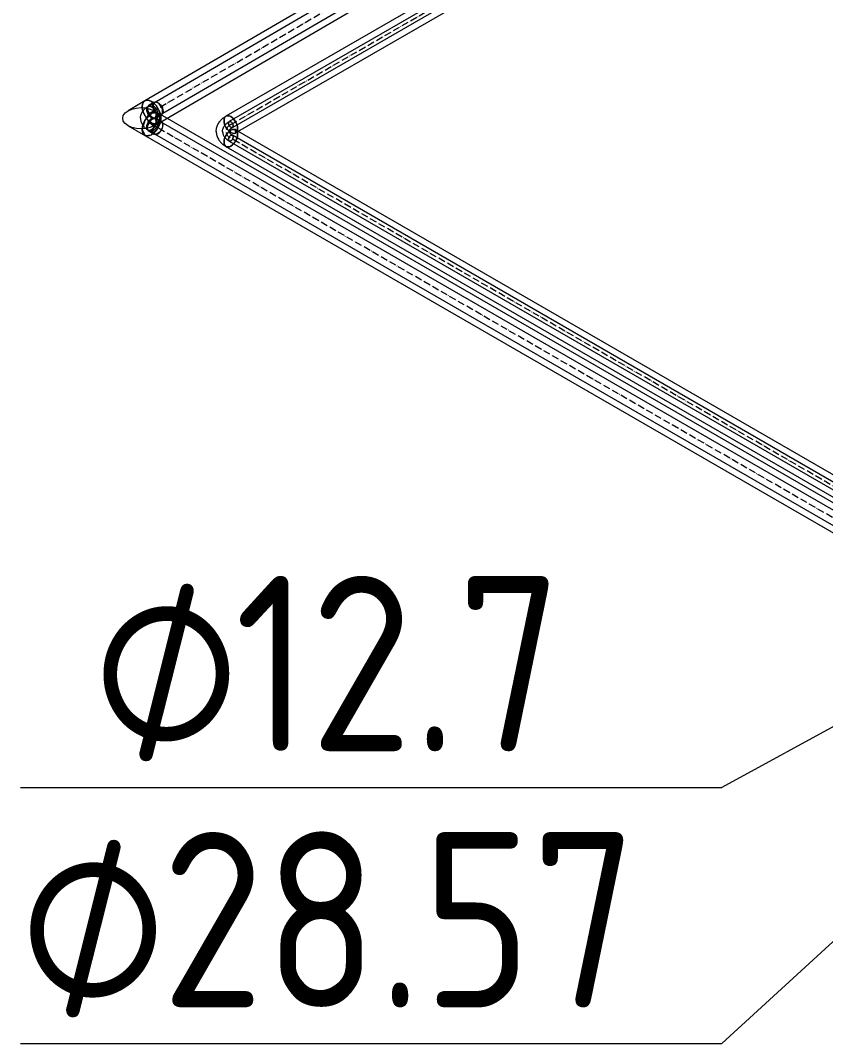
# Model space of a CAD drawing. Header units: millimetres. Extents: x -88595 to 880822, y -1054509 to -148035.
# Drawn here: x 382712 to 383860, y -327113 to -325655 of the extents above; entities that cross this region are included whole.
import ezdxf

# ---------------------------------------------------------------- set-up
doc = ezdxf.new("R2010")
doc.units = ezdxf.units.MM
doc.linetypes.add('$12$ADSK_Осевая', pattern=[14, 10, -2, 0, -2])
doc.linetypes.add('$13$ADSK_Осевая', pattern=[14, 10, -2, 0, -2])
for name, color, linetype, lineweight in [('Изоляция', 7, 'Continuous', 18), ('Марки', 7, 'Continuous', 20), ('Трубопровод', 7, 'Continuous', 18), ('Трубопроводы', 7, 'Continuous', 18)]:
    doc.layers.add(name, color=color, linetype=linetype, lineweight=lineweight)
doc.styles.add('$10$GOST Common', font='GOST_Common.ttf', dxfattribs={"width": 0.9, "height": 250})
doc.styles.add('$6$GOST Common_1', font='GOST_Common.ttf', dxfattribs={"width": 0.9, "height": 250})

# ---------------------------------------------------------------- blocks, each defined once
blk = doc.blocks.new('$0$ADSK_МедьПайка_Отвод-гнутая труба - Отвод _гнутая труба_-3197929-В_ОВ3_1')
at = {"layer": 'Трубопроводы', "color": 190, "true_color": 0x8000ff}
for points in [[(18697.1, 6776.9, 0), (18697.3, 6777, 0), (18697.5, 6777.1, 0), (18697.6, 6777.3, 0), (18697.8, 6777.4, 0), (18698, 6777.6, 0), (18698.2, 6777.8, 0), (18698.3, 6778.1, 0), (18698.5, 6778.3, 0), (18698.7, 6778.6, 0), (18698.8, 6779, 0), (18699, 6779.3, 0), (18699.1, 6779.7, 0), (18699.2, 6780.1, 0), (18699.3, 6780.6, 0), (18699.4, 6781.1, 0), (18699.5, 6781.6, 0), (18699.6, 6782.1, 0), (18699.6, 6782.7, 0), (18699.6, 6783.2, 0), (18699.6, 6783.6, 0)], [(18701, 6785.6, 0), (18700.3, 6785, 0), (18699.8, 6784.3, 0), (18699.6, 6783.6, 0), (18699.8, 6782.9, 0), (18700.3, 6782.3, 0), (18701, 6781.7, 0), (18702, 6781.3, 0), (18703.2, 6781, 0), (18704.4, 6780.9, 0), (18705.6, 6781, 0), (18706.8, 6781.3, 0), (18707.8, 6781.7, 0)], [(18707.8, 6781.7, 0), (18708.5, 6782.3, 0), (18709, 6782.9, 0), (18709.2, 6783.6, 0), (18709, 6784.3, 0), (18708.5, 6785, 0), (18707.8, 6785.6, 0), (18706.8, 6786, 0), (18705.6, 6786.3, 0), (18704.4, 6786.4, 0), (18703.2, 6786.3, 0), (18702, 6786, 0), (18701, 6785.6, 0)], [(18701.9, 6768.6, 0), (18702.6, 6769.1, 0), (18703.3, 6769.6, 0), (18704, 6770.2, 0), (18704.6, 6770.8, 0), (18705.2, 6771.4, 0), (18705.8, 6772.1, 0), (18706.3, 6772.8, 0), (18706.7, 6773.6, 0), (18707.2, 6774.3, 0), (18707.5, 6775.1, 0), (18707.9, 6775.9, 0), (18708.2, 6776.8, 0), (18708.4, 6777.6, 0), (18708.6, 6778.5, 0), (18708.8, 6779.4, 0), (18708.9, 6780.3, 0), (18709, 6781.2, 0), (18709.1, 6782.1, 0), (18709.2, 6783, 0), (18709.2, 6783.6, 0)], [(18687.6, 6770, 0), (18686.7, 6769.7, 0), (18685.9, 6769.6, 0), (18685.2, 6769.8, 0), (18684.7, 6770.3, 0), (18684.3, 6771, 0), (18684.2, 6772, 0), (18684.3, 6773, 0), (18684.7, 6774.2, 0), (18685.2, 6775.3, 0), (18685.9, 6776.3, 0), (18686.7, 6777.2, 0), (18687.6, 6777.8, 0)], [(18701.9, 6768.6, 0), (18701.1, 6768.2, 0), (18700.3, 6767.8, 0), (18699.5, 6767.5, 0), (18698.6, 6767.3, 0), (18697.8, 6767.1, 0), (18696.9, 6767, 0), (18696, 6766.9, 0), (18695.1, 6766.9, 0), (18694.3, 6766.9, 0), (18693.4, 6767, 0), (18692.5, 6767.1, 0), (18691.6, 6767.2, 0), (18690.8, 6767.4, 0), (18689.9, 6767.7, 0), (18689.1, 6768, 0), (18688.2, 6768.3, 0), (18687.4, 6768.7, 0), (18686.5, 6769.1, 0), (18685.7, 6769.5, 0), (18685.2, 6769.8, 0)], [(18687.6, 6777.8, 0), (18688.4, 6778.2, 0), (18689.3, 6778.3, 0), (18690, 6778, 0), (18690.5, 6777.5, 0), (18690.8, 6776.8, 0), (18690.9, 6775.9, 0), (18690.8, 6774.8, 0), (18690.5, 6773.7, 0), (18690, 6772.5, 0), (18689.3, 6771.5, 0), (18688.4, 6770.7, 0), (18687.6, 6770, 0)], [(18697.1, 6776.9, 0), (18696.9, 6776.8, 0), (18696.7, 6776.7, 0), (18696.5, 6776.6, 0), (18696.2, 6776.5, 0), (18696, 6776.5, 0), (18695.7, 6776.4, 0), (18695.4, 6776.4, 0), (18695.1, 6776.4, 0), (18694.8, 6776.4, 0), (18694.4, 6776.4, 0), (18694, 6776.5, 0), (18693.6, 6776.6, 0), (18693.2, 6776.7, 0), (18692.8, 6776.8, 0), (18692.3, 6776.9, 0), (18691.8, 6777.1, 0), (18691.3, 6777.3, 0), (18690.8, 6777.6, 0), (18690.3, 6777.9, 0), (18690, 6778, 0)]]:
    blk.add_polyline3d(points, dxfattribs=at)
blk = doc.blocks.new('$0$ADSK_МедьПайка_Отвод - Отвод медный под пайку двухраструбный-V175-В_ОВ3_1')
at = {"layer": 'Трубопроводы', "color": 134, "true_color": 0x00a6a6}
for p, q in [((13629.5, 8421.4), (13628.2, 8419.7)), ((13631.1, 8421.7), (13629.2, 8420.6)), ((13638, 8426.7), (13630.6, 8422.4)), ((13638.4, 8425.9), (13631.1, 8421.7)), ((13637.5, 8403.7), (13639.7, 8404)), ((13639.6, 8403.5), (13637.5, 8403.8)), ((13638.8, 8404.1), (13640.6, 8405.2)), ((13640.6, 8402.3), (13638.8, 8403.4)), ((13640.6, 8405.2), (13648, 8409.5)), ((13648, 8398.1), (13640.6, 8402.3)), ((13641.1, 8404.4), (13648.4, 8408.7)), ((13648.4, 8398.8), (13641.1, 8403.1)), ((13628.2, 8387.8), (13629.5, 8386)), ((13629.2, 8386.9), (13631.1, 8385.8)), ((13630.6, 8385), (13638, 8380.8)), ((13631.1, 8385.8), (13638.4, 8381.6))]:
    blk.add_line(p, q, dxfattribs=at)
for points in [[(13618.3, 8403.6, 0), (13618.4, 8404.8, 0), (13618.5, 8405.9, 0), (13618.7, 8407, 0), (13618.9, 8408.1, 0), (13619.3, 8409.2, 0), (13619.7, 8410.3, 0), (13620.1, 8411.3, 0), (13620.6, 8412.2, 0), (13621.2, 8413.1, 0), (13621.8, 8414, 0), (13622.4, 8414.9, 0), (13623.1, 8415.7, 0), (13623.8, 8416.4, 0), (13624.5, 8417.1, 0), (13625.3, 8417.8, 0), (13626.1, 8418.5, 0), (13626.9, 8419.1, 0), (13627.7, 8419.7, 0), (13628.6, 8420.2, 0), (13629.2, 8420.6, 0)], [(13627.3, 8416.2, 0), (13627.7, 8418.7, 0), (13628.8, 8420.3, 0), (13630.6, 8421, 0), (13632.8, 8420.7, 0), (13635.1, 8419.3, 0), (13637.3, 8417.1, 0), (13639.1, 8414.4, 0), (13640.3, 8411.4, 0), (13640.7, 8408.5, 0)], [(13627.3, 8416.2, 0), (13627.5, 8418.1, 0), (13628.2, 8419.6, 0), (13629.2, 8420.6, 0), (13630.6, 8421, 0), (13632.2, 8420.9, 0), (13634, 8420.1, 0), (13635.7, 8418.8, 0), (13637.3, 8417.1, 0), (13638.7, 8415.1, 0), (13639.8, 8412.9, 0), (13640.5, 8410.6, 0), (13640.7, 8408.5, 0)], [(13640.7, 8408.5, 0), (13640.4, 8406, 0), (13639.2, 8404.4, 0), (13637.4, 8403.7, 0), (13635.2, 8404, 0), (13632.9, 8405.4, 0), (13630.7, 8407.6, 0), (13628.9, 8410.3, 0), (13627.7, 8413.4, 0), (13627.3, 8416.2, 0)], [(13640.7, 8408.5, 0), (13640.5, 8406.6, 0), (13639.9, 8405.1, 0), (13638.8, 8404.1, 0), (13637.4, 8403.7, 0), (13635.8, 8403.9, 0), (13634, 8404.6, 0), (13632.3, 8405.9, 0), (13630.7, 8407.6, 0), (13629.3, 8409.6, 0), (13628.2, 8411.8, 0), (13627.5, 8414.1, 0), (13627.3, 8416.2, 0)], [(13643.2, 8409.2, 0), (13642.8, 8412.3, 0), (13641.5, 8415.6, 0), (13639.5, 8418.6, 0), (13637.1, 8421, 0), (13634.5, 8422.5, 0), (13632.1, 8422.9, 0), (13630.2, 8422.1, 0), (13628.9, 8420.3, 0), (13628.5, 8417.7, 0)], [(13628.5, 8417.7, 0), (13628.9, 8414.5, 0), (13630.2, 8411.2, 0), (13632.2, 8408.2, 0), (13634.6, 8405.8, 0), (13637.2, 8404.3, 0), (13639.6, 8404, 0), (13641.5, 8404.7, 0), (13642.8, 8406.5, 0), (13643.2, 8409.2, 0)], [(13635.8, 8422, 0), (13636.1, 8424, 0), (13636.8, 8425.6, 0), (13638, 8426.7, 0), (13639.5, 8427.2, 0), (13641.3, 8427, 0), (13643.2, 8426.2, 0), (13645.1, 8424.8, 0), (13646.9, 8422.9, 0), (13648.4, 8420.7, 0), (13649.6, 8418.3, 0), (13650.3, 8415.8, 0), (13650.6, 8413.5, 0)], [(13650.6, 8413.5, 0), (13650.3, 8411.4, 0), (13649.6, 8409.8, 0), (13648.4, 8408.7, 0), (13646.9, 8408.2, 0), (13645.1, 8408.4, 0), (13643.2, 8409.2, 0), (13641.3, 8410.6, 0), (13639.6, 8412.5, 0), (13638, 8414.7, 0), (13636.8, 8417.2, 0), (13636.1, 8419.6, 0), (13635.8, 8422, 0)], [(13649.9, 8413.8, 0), (13649.7, 8416, 0), (13649, 8418.2, 0), (13647.9, 8420.4, 0), (13646.5, 8422.5, 0), (13644.9, 8424.2, 0), (13643.2, 8425.5, 0), (13641.4, 8426.2, 0), (13639.8, 8426.4, 0), (13638.4, 8425.9, 0), (13637.4, 8425, 0), (13636.7, 8423.5, 0), (13636.5, 8421.6, 0)], [(13636.5, 8421.6, 0), (13636.7, 8419.5, 0), (13637.4, 8417.2, 0), (13638.5, 8415, 0), (13639.9, 8412.9, 0), (13641.5, 8411.2, 0), (13643.2, 8410, 0), (13645, 8409.2, 0), (13646.6, 8409, 0), (13648, 8409.5, 0), (13649.1, 8410.5, 0), (13649.7, 8411.9, 0), (13649.9, 8413.8, 0)], [(13618.3, 8403.6, 0), (13618.4, 8402.5, 0), (13618.5, 8401.4, 0), (13618.7, 8400.3, 0), (13619, 8399.2, 0), (13619.3, 8398.1, 0), (13619.7, 8397.1, 0), (13620.2, 8396.1, 0), (13620.7, 8395.1, 0), (13621.3, 8394.2, 0), (13621.9, 8393.3, 0), (13622.5, 8392.5, 0), (13623.2, 8391.7, 0), (13623.9, 8390.9, 0), (13624.7, 8390.2, 0), (13625.4, 8389.5, 0), (13626.2, 8388.9, 0), (13627, 8388.3, 0), (13627.9, 8387.7, 0), (13628.7, 8387.2, 0), (13629.2, 8386.9, 0)], [(13640.7, 8399, 0), (13640.3, 8401.5, 0), (13639.1, 8403.1, 0), (13637.3, 8403.8, 0), (13635.1, 8403.4, 0), (13632.8, 8402.1, 0), (13630.6, 8399.9, 0), (13628.8, 8397.1, 0), (13627.7, 8394.1, 0), (13627.3, 8391.2, 0)], [(13640.7, 8399, 0), (13640.5, 8400.9, 0), (13639.8, 8402.4, 0), (13638.7, 8403.4, 0), (13637.3, 8403.8, 0), (13635.7, 8403.6, 0), (13634, 8402.9, 0), (13632.2, 8401.6, 0), (13630.6, 8399.9, 0), (13629.2, 8397.8, 0), (13628.2, 8395.6, 0), (13627.5, 8393.3, 0), (13627.3, 8391.2, 0)], [(13628.5, 8389.8, 0), (13628.9, 8392.9, 0), (13630.2, 8396.2, 0), (13632.1, 8399.3, 0), (13634.5, 8401.7, 0), (13637.1, 8403.2, 0), (13639.5, 8403.6, 0), (13641.5, 8402.8, 0), (13642.8, 8401, 0), (13643.2, 8398.4, 0)], [(13637.2, 8404.6, 0), (13637.2, 8404.6, 0), (13637.2, 8404.6, 0), (13637.3, 8404.5, 0), (13637.4, 8404.4, 0), (13637.5, 8404.3, 0), (13637.6, 8404.2, 0), (13637.8, 8404, 0), (13638, 8403.9, 0), (13638.2, 8403.7, 0), (13638.5, 8403.6, 0), (13638.8, 8403.4, 0), (13638.8, 8403.4, 0)], [(13637.4, 8403.7, 0), (13637.4, 8403.9, 0), (13637.4, 8404.1, 0), (13637.3, 8404.2, 0), (13637.3, 8404.3, 0), (13637.3, 8404.5, 0), (13637.2, 8404.5, 0), (13637.2, 8404.6, 0), (13637.2, 8404.6, 0), (13637.2, 8404.6, 0)], [(13637.2, 8402.8, 0), (13637.2, 8402.8, 0), (13637.2, 8402.9, 0), (13637.3, 8403, 0), (13637.4, 8403, 0), (13637.5, 8403.2, 0), (13637.6, 8403.3, 0), (13637.8, 8403.4, 0), (13638, 8403.6, 0), (13638.2, 8403.7, 0), (13638.5, 8403.9, 0), (13638.8, 8404.1, 0), (13638.8, 8404.1, 0)], [(13637.4, 8403.7, 0), (13637.4, 8403.6, 0), (13637.4, 8403.4, 0), (13637.3, 8403.3, 0), (13637.3, 8403.1, 0), (13637.3, 8403, 0), (13637.2, 8402.9, 0), (13637.2, 8402.9, 0), (13637.2, 8402.8, 0), (13637.2, 8402.8, 0)], [(13627.3, 8391.2, 0), (13627.7, 8388.8, 0), (13628.9, 8387.1, 0), (13630.7, 8386.4, 0), (13632.9, 8386.8, 0), (13635.2, 8388.2, 0), (13637.4, 8390.4, 0), (13639.2, 8393.1, 0), (13640.4, 8396.2, 0), (13640.7, 8399, 0)], [(13627.3, 8391.2, 0), (13627.5, 8389.3, 0), (13628.2, 8387.8, 0), (13629.3, 8386.9, 0), (13630.7, 8386.4, 0), (13632.3, 8386.6, 0), (13634, 8387.4, 0), (13635.8, 8388.6, 0), (13637.4, 8390.4, 0), (13638.8, 8392.4, 0), (13639.9, 8394.6, 0), (13640.5, 8396.9, 0), (13640.7, 8399, 0)], [(13643.2, 8398.4, 0), (13642.8, 8395.2, 0), (13641.5, 8391.9, 0), (13639.6, 8388.9, 0), (13637.2, 8386.5, 0), (13634.6, 8385, 0), (13632.2, 8384.6, 0), (13630.2, 8385.3, 0), (13628.9, 8387.1, 0), (13628.5, 8389.8, 0)], [(13650.6, 8394.1, 0), (13650.3, 8396.2, 0), (13649.6, 8397.8, 0), (13648.4, 8398.8, 0), (13646.9, 8399.3, 0), (13645.1, 8399.1, 0), (13643.2, 8398.3, 0), (13641.3, 8396.9, 0), (13639.5, 8395, 0), (13638, 8392.8, 0), (13636.8, 8390.3, 0), (13636.1, 8387.9, 0), (13635.8, 8385.5, 0)], [(13635.8, 8385.5, 0), (13636.1, 8383.5, 0), (13636.8, 8381.9, 0), (13638, 8380.8, 0), (13639.6, 8380.3, 0), (13641.3, 8380.5, 0), (13643.2, 8381.3, 0), (13645.1, 8382.7, 0), (13646.9, 8384.6, 0), (13648.4, 8386.9, 0), (13649.6, 8389.3, 0), (13650.3, 8391.8, 0), (13650.6, 8394.1, 0)], [(13636.5, 8385.9, 0), (13636.7, 8388, 0), (13637.4, 8390.3, 0), (13638.4, 8392.5, 0), (13639.8, 8394.6, 0), (13641.4, 8396.3, 0), (13643.2, 8397.6, 0), (13644.9, 8398.3, 0), (13646.5, 8398.5, 0), (13647.9, 8398.1, 0), (13649, 8397.1, 0), (13649.7, 8395.6, 0), (13649.9, 8393.7, 0)], [(13649.9, 8393.7, 0), (13649.7, 8391.6, 0), (13649.1, 8389.3, 0), (13648, 8387.1, 0), (13646.6, 8385.1, 0), (13645, 8383.3, 0), (13643.2, 8382.1, 0), (13641.5, 8381.3, 0), (13639.9, 8381.1, 0), (13638.5, 8381.6, 0), (13637.4, 8382.5, 0), (13636.7, 8384, 0), (13636.5, 8385.9, 0)]]:
    blk.add_polyline3d(points, dxfattribs=at)
blk = doc.blocks.new('$0$ADSK_M_Трубы - Диаметр_10-3265709-В_ОВ3_1')
at = {"layer": 'Марки'}
blk.add_line((-18838.4, 4128.3), (-17838.4, 4128.3), dxfattribs=at)

msp = doc.modelspace()

# ---------------------------------------------------------------- linework, layer by layer
at = {"layer": 'Изоляция', "color": 134, "true_color": 0x00a6a6}
for p, q in [((383700.3, -325297), (382889.5, -325769.6)), ((382908.2, -325801.6), (383737.5, -325318.1)), ((382889.5, -325769.6), (382865.4, -325783.6)), ((383921.5, -326371.8), (382902.6, -325783.6)), ((382865.5, -325804.9), (383921.5, -326414.6)), ((382902.6, -325804.8), (382908.2, -325801.6))]:
    msp.add_line(p, q, dxfattribs=at)
at = {"layer": 'Изоляция', "color": 190, "true_color": 0x8000ff}
for p, q in [((383802.3, -325331.1), (383005.1, -325791.3)), ((383018.9, -325815.2), (383816.1, -325354.9)), ((383946.9, -326346.5), (383018.9, -325810.8)), ((383005.1, -325834.6), (383933.1, -326370.4))]:
    msp.add_line(p, q, dxfattribs=at)
at = {"layer": 'Изоляция', "color": 134, "true_color": 0x00a6a6}
for points in [[(382898.8, -325770.5, 0), (382895.4, -325769, 0), (382892.3, -325768.7, 0), (382889.6, -325769.6, 0), (382887.5, -325771.5, 0), (382886.2, -325774.4, 0), (382885.8, -325778, 0)], [(382885.8, -325778, 0), (382886.2, -325774.4, 0), (382887.5, -325771.5, 0), (382889.6, -325769.6, 0), (382892.3, -325768.7, 0), (382895.4, -325769, 0), (382898.8, -325770.5, 0)], [(382912, -325793.1, 0), (382911.5, -325789, 0), (382910.2, -325784.6, 0), (382908.1, -325780.2, 0), (382905.4, -325776.3, 0), (382902.2, -325773, 0), (382898.8, -325770.5, 0)], [(382898.8, -325770.5, 0), (382902.2, -325773, 0), (382905.4, -325776.3, 0), (382908.1, -325780.2, 0), (382910.2, -325784.6, 0), (382911.5, -325789, 0), (382912, -325793.1, 0)], [(382857.8, -325794.3, 0), (382858.7, -325790.4, 0), (382861.3, -325786.7, 0), (382865.5, -325783.6, 0), (382870.9, -325781.2, 0), (382877.2, -325779.7, 0), (382884, -325779.1, 0)], [(382884, -325779.1, 0), (382890.7, -325779.6, 0), (382897.1, -325781.1, 0), (382902.5, -325783.5, 0), (382906.7, -325786.6, 0), (382909.3, -325790.3, 0), (382910.2, -325794.2, 0)], [(382885.8, -325778, 0), (382886.2, -325782.2, 0), (382887.6, -325786.6, 0), (382889.7, -325790.9, 0), (382892.4, -325794.9, 0), (382895.6, -325798.2, 0), (382898.9, -325800.7, 0)], [(382898.9, -325800.7, 0), (382895.6, -325798.2, 0), (382892.4, -325794.9, 0), (382889.7, -325790.9, 0), (382887.6, -325786.6, 0), (382886.2, -325782.2, 0), (382885.8, -325778, 0)], [(382885.8, -325810.4, 0), (382886.2, -325806.2, 0), (382887.5, -325801.8, 0), (382889.6, -325797.5, 0), (382892.3, -325793.5, 0), (382895.5, -325790.1, 0), (382898.9, -325787.7, 0)], [(382898.8, -325787.7, 0), (382889.6, -325797.5, 0), (382885.8, -325810.4, 0)], [(382912, -325795.2, 0), (382908.1, -325786.7, 0), (382898.8, -325787.7, 0)], [(382898.9, -325787.7, 0), (382902.3, -325786.2, 0), (382905.4, -325785.9, 0), (382908.1, -325786.8, 0), (382910.2, -325788.7, 0), (382911.5, -325791.6, 0), (382912, -325795.2, 0)], [(382884.1, -325809.3, 0), (382877.3, -325808.8, 0), (382871, -325807.3, 0), (382865.6, -325805, 0), (382861.4, -325801.8, 0), (382858.7, -325798.2, 0), (382857.8, -325794.3, 0)], [(382910.2, -325794.2, 0), (382909.4, -325798.1, 0), (382906.8, -325801.7, 0), (382902.6, -325804.8, 0), (382897.2, -325807.3, 0), (382890.9, -325808.8, 0), (382884.1, -325809.3, 0)], [(382898.9, -325800.7, 0), (382902.3, -325802.1, 0), (382905.5, -325802.4, 0), (382908.2, -325801.6, 0), (382910.3, -325799.7, 0), (382911.5, -325796.8, 0), (382912, -325793.1, 0)], [(382912, -325793.1, 0), (382911.5, -325796.8, 0), (382910.3, -325799.7, 0), (382908.2, -325801.6, 0), (382905.5, -325802.4, 0), (382902.3, -325802.1, 0), (382898.9, -325800.7, 0)], [(382912, -325795.2, 0), (382911.5, -325799.4, 0), (382910.2, -325803.8, 0), (382908.1, -325808.1, 0), (382905.4, -325812.1, 0), (382902.3, -325815.5, 0), (382898.9, -325817.9, 0)], [(382898.9, -325817.9, 0), (382908.2, -325808.1, 0), (382912, -325795.2, 0)], [(382898.9, -325817.9, 0), (382895.5, -325819.4, 0), (382892.3, -325819.7, 0), (382889.6, -325818.8, 0), (382887.5, -325816.9, 0), (382886.2, -325814, 0), (382885.8, -325810.4, 0)], [(382885.8, -325810.4, 0), (382889.7, -325818.9, 0), (382898.9, -325817.9, 0)]]:
    msp.add_polyline3d(points, dxfattribs=at)
at = {"layer": 'Изоляция', "color": 190, "true_color": 0x8000ff}
for points in [[(382991.3, -325813, 0), (382991.3, -325811.5, 0), (382991.5, -325810, 0), (382991.7, -325808.5, 0), (382992.1, -325807.1, 0), (382992.5, -325805.7, 0), (382993.1, -325804.3, 0), (382993.7, -325803, 0), (382994.3, -325801.8, 0), (382995, -325800.6, 0), (382995.8, -325799.5, 0), (382996.6, -325798.4, 0), (382997.5, -325797.4, 0), (382998.4, -325796.4, 0), (382999.4, -325795.5, 0), (383000.3, -325794.7, 0), (383001.3, -325793.9, 0), (383002.3, -325793.1, 0), (383003.4, -325792.4, 0), (383004.5, -325791.7, 0), (383005.1, -325791.3, 0)], [(383012, -325792, 0), (383009.5, -325790.9, 0), (383007.2, -325790.7, 0), (383005.1, -325791.3, 0), (383003.6, -325792.8, 0), (383002.6, -325794.9, 0), (383002.3, -325797.6, 0)], [(383002.3, -325797.6, 0), (383002.6, -325794.9, 0), (383003.6, -325792.8, 0), (383005.1, -325791.3, 0), (383007.2, -325790.7, 0), (383009.5, -325790.9, 0), (383012, -325792, 0)], [(383002.3, -325797.6, 0), (383002.6, -325800.7, 0), (383003.6, -325804, 0), (383005.1, -325807.2, 0), (383007.2, -325810.2, 0), (383009.5, -325812.6, 0), (383012, -325814.5, 0)], [(383012, -325814.5, 0), (383009.5, -325812.6, 0), (383007.2, -325810.2, 0), (383005.1, -325807.2, 0), (383003.6, -325804, 0), (383002.6, -325800.7, 0), (383002.3, -325797.6, 0)], [(383021.7, -325808.9, 0), (383021.4, -325805.8, 0), (383020.4, -325802.5, 0), (383018.9, -325799.3, 0), (383016.9, -325796.3, 0), (383014.5, -325793.8, 0), (383012, -325792, 0)], [(383012, -325792, 0), (383014.5, -325793.8, 0), (383016.9, -325796.3, 0), (383018.9, -325799.3, 0), (383020.4, -325802.5, 0), (383021.4, -325805.8, 0), (383021.7, -325808.9, 0)], [(382991.3, -325813, 0), (382991.3, -325814.5, 0), (382991.5, -325816, 0), (382991.7, -325817.4, 0), (382992.1, -325818.9, 0), (382992.5, -325820.2, 0), (382993.1, -325821.6, 0), (382993.7, -325822.9, 0), (382994.3, -325824.1, 0), (382995, -325825.3, 0), (382995.8, -325826.4, 0), (382996.6, -325827.5, 0), (382997.5, -325828.5, 0), (382998.4, -325829.5, 0), (382999.4, -325830.4, 0), (383000.3, -325831.2, 0), (383001.3, -325832, 0), (383002.3, -325832.8, 0), (383003.4, -325833.5, 0), (383004.5, -325834.2, 0), (383005.1, -325834.6, 0)], [(383002.3, -325828.3, 0), (383002.6, -325825.2, 0), (383003.6, -325821.9, 0), (383005.1, -325818.7, 0), (383007.2, -325815.8, 0), (383009.5, -325813.3, 0), (383012, -325811.4, 0)], [(383012, -325811.4, 0), (383009.9, -325813, 0), (383007.8, -325815, 0), (383005.9, -325817.4, 0), (383004.4, -325820.1, 0), (383003.2, -325822.9, 0), (383002.5, -325825.7, 0), (383002.3, -325828.3, 0)], [(383012, -325814.5, 0), (383014.5, -325815.6, 0), (383016.9, -325815.8, 0), (383018.9, -325815.2, 0), (383020.4, -325813.7, 0), (383021.4, -325811.6, 0), (383021.7, -325808.9, 0)], [(383021.7, -325808.9, 0), (383021.4, -325811.6, 0), (383020.4, -325813.7, 0), (383018.9, -325815.2, 0), (383016.9, -325815.8, 0), (383014.5, -325815.6, 0), (383012, -325814.5, 0)], [(383012, -325811.4, 0), (383014.5, -325810.4, 0), (383016.9, -325810.1, 0), (383018.9, -325810.8, 0), (383020.4, -325812.2, 0), (383021.4, -325814.3, 0), (383021.7, -325817.1, 0)], [(383021.7, -325817.1, 0), (383021.5, -325814.7, 0), (383020.8, -325812.7, 0), (383019.6, -325811.3, 0), (383018.1, -325810.4, 0), (383016.2, -325810.1, 0), (383014.2, -325810.5, 0), (383012, -325811.4, 0)], [(383021.7, -325817.1, 0), (383021.4, -325820.2, 0), (383020.4, -325823.4, 0), (383018.9, -325826.6, 0), (383016.9, -325829.6, 0), (383014.5, -325832.1, 0), (383012, -325833.9, 0)], [(383012, -325833.9, 0), (383014.2, -325832.4, 0), (383016.2, -325830.4, 0), (383018.1, -325828, 0), (383019.6, -325825.3, 0), (383020.8, -325822.5, 0), (383021.5, -325819.7, 0), (383021.7, -325817.1, 0)], [(383018, -325810.1, 0), (383018, -325810.1, 0), (383018, -325810.2, 0), (383018.1, -325810.2, 0), (383018.2, -325810.3, 0), (383018.4, -325810.4, 0), (383018.6, -325810.6, 0), (383018.8, -325810.7, 0), (383018.9, -325810.8, 0)], [(383018.8, -325813, 0), (383018.8, -325812.6, 0), (383018.8, -325812.2, 0), (383018.7, -325811.8, 0), (383018.6, -325811.4, 0), (383018.5, -325811.1, 0), (383018.4, -325810.9, 0), (383018.3, -325810.6, 0), (383018.2, -325810.4, 0), (383018.1, -325810.3, 0), (383018, -325810.2, 0), (383018, -325810.1, 0), (383018, -325810.1, 0)], [(383018.8, -325813, 0), (383018.8, -325813.4, 0), (383018.8, -325813.8, 0), (383018.7, -325814.1, 0), (383018.6, -325814.5, 0), (383018.5, -325814.8, 0), (383018.4, -325815.1, 0), (383018.3, -325815.3, 0), (383018.2, -325815.5, 0), (383018.1, -325815.6, 0), (383018, -325815.7, 0), (383018, -325815.8, 0), (383018, -325815.8, 0)], [(383018, -325815.8, 0), (383018, -325815.8, 0), (383018, -325815.8, 0), (383018.1, -325815.7, 0), (383018.2, -325815.6, 0), (383018.4, -325815.5, 0), (383018.6, -325815.4, 0), (383018.8, -325815.2, 0), (383018.9, -325815.2, 0)], [(383012, -325833.9, 0), (383009.5, -325835, 0), (383007.2, -325835.2, 0), (383005.1, -325834.6, 0), (383003.6, -325833.2, 0), (383002.6, -325831, 0), (383002.3, -325828.3, 0)], [(383002.3, -325828.3, 0), (383002.5, -325830.7, 0), (383003.3, -325832.6, 0), (383004.4, -325834.1, 0), (383006, -325835, 0), (383007.8, -325835.2, 0), (383009.9, -325834.9, 0), (383012, -325833.9, 0)]]:
    msp.add_polyline3d(points, dxfattribs=at)
at = {"layer": 'Марки'}
for p, q in [((384356.1, -326397), (383712.1, -326748.3)), ((384387.1, -326493.4), (383712.1, -327113.4))]:
    msp.add_line(p, q, dxfattribs=at)
at = {"layer": 'Трубопровод', "color": 134, "true_color": 0x00a6a6}
for p, q in [((383699.2, -325308), (382894.1, -325777.3)), ((382903.7, -325793.8), (383708.8, -325324.4)), ((383911.4, -326376.4), (382903.6, -325794.6)), ((382894.1, -325811.1), (383901.9, -326392.9))]:
    msp.add_line(p, q, dxfattribs=at)
at = {"layer": 'Трубопровод', "color": 134, "linetype": '$12$ADSK_Осевая', "true_color": 0x00a6a6}
for p, q in [((382898.9, -325785.6), (383704, -325316.2)), ((382898.9, -325785.6), (383704, -325316.2)), ((383906.6, -326384.6), (382898.9, -325802.8)), ((383906.6, -326384.6), (382898.9, -325802.8))]:
    msp.add_line(p, q, dxfattribs=at)
at = {"layer": 'Трубопровод', "color": 190, "true_color": 0x8000ff}
for p, q in [((383806.8, -325338.9), (383009.6, -325799.1)), ((383014.4, -325807.4), (383811.6, -325347.1)), ((383942.4, -326354.3), (383014.4, -325818.6)), ((383009.6, -325826.8), (383937.6, -326362.6))]:
    msp.add_line(p, q, dxfattribs=at)
at = {"layer": 'Трубопровод', "color": 190, "linetype": '$12$ADSK_Осевая', "true_color": 0x8000ff}
for p, q in [((383012, -325803.2), (383809.2, -325343)), ((383012, -325803.2), (383809.2, -325343)), ((383940, -326358.5), (383012, -325822.7)), ((383940, -326358.5), (383012, -325822.7))]:
    msp.add_line(p, q, dxfattribs=at)
at = {"layer": 'Трубопровод', "color": 134, "true_color": 0x00a6a6}
for points in [[(382898.8, -325777.8, 0), (382897.1, -325777.1, 0), (382895.5, -325776.9, 0), (382894.1, -325777.3, 0), (382893, -325778.3, 0), (382892.4, -325779.8, 0), (382892.1, -325781.7, 0)], [(382892.1, -325781.7, 0), (382892.4, -325783.8, 0), (382893.1, -325786.1, 0), (382894.1, -325788.3, 0), (382895.5, -325790.3, 0), (382897.2, -325792.1, 0), (382898.9, -325793.3, 0)], [(382905.6, -325789.5, 0), (382905.4, -325787.3, 0), (382904.7, -325785.1, 0), (382903.6, -325782.8, 0), (382902.2, -325780.8, 0), (382900.6, -325779.1, 0), (382898.8, -325777.8, 0)], [(382898.9, -325793.3, 0), (382900.7, -325794.1, 0), (382902.3, -325794.2, 0), (382903.7, -325793.8, 0), (382904.7, -325792.8, 0), (382905.4, -325791.3, 0), (382905.6, -325789.5, 0)], [(382892.1, -325806.7, 0), (382892.4, -325804.5, 0), (382893, -325802.3, 0), (382894.1, -325800.1, 0), (382895.5, -325798, 0), (382897.1, -325796.3, 0), (382898.9, -325795, 0)], [(382898.9, -325795, 0), (382900.6, -325794.3, 0), (382902.2, -325794.1, 0), (382903.6, -325794.6, 0), (382904.7, -325795.5, 0), (382905.4, -325797, 0), (382905.6, -325798.9, 0)], [(382905.6, -325798.9, 0), (382905.4, -325801.1, 0), (382904.7, -325803.3, 0), (382903.6, -325805.6, 0), (382902.2, -325807.6, 0), (382900.6, -325809.3, 0), (382898.9, -325810.6, 0)], [(382898.9, -325810.6, 0), (382897.1, -325811.3, 0), (382895.5, -325811.5, 0), (382894.1, -325811.1, 0), (382893, -325810.1, 0), (382892.4, -325808.6, 0), (382892.1, -325806.7, 0)]]:
    msp.add_polyline3d(points, dxfattribs=at)
at = {"layer": 'Трубопровод', "color": 190, "true_color": 0x8000ff}
for points in [[(383012, -325799.4, 0), (383011.1, -325799, 0), (383010.3, -325798.9, 0), (383009.6, -325799.1, 0), (383009.1, -325799.6, 0), (383008.8, -325800.4, 0), (383008.7, -325801.3, 0)], [(383008.7, -325801.3, 0), (383008.8, -325802.4, 0), (383009.1, -325803.5, 0), (383009.6, -325804.6, 0), (383010.3, -325805.6, 0), (383011.1, -325806.5, 0), (383012, -325807.1, 0)], [(383015.4, -325805.2, 0), (383015.3, -325804.1, 0), (383014.9, -325803, 0), (383014.4, -325801.9, 0), (383013.7, -325800.9, 0), (383012.9, -325800, 0), (383012, -325799.4, 0)], [(383012, -325807.1, 0), (383012.9, -325807.5, 0), (383013.7, -325807.6, 0), (383014.4, -325807.4, 0), (383014.9, -325806.9, 0), (383015.3, -325806.1, 0), (383015.4, -325805.2, 0)], [(383008.7, -325824.6, 0), (383008.8, -325823.5, 0), (383009.1, -325822.4, 0), (383009.6, -325821.3, 0), (383010.3, -325820.3, 0), (383011.1, -325819.4, 0), (383012, -325818.8, 0)], [(383012, -325818.8, 0), (383012.9, -325818.4, 0), (383013.7, -325818.3, 0), (383014.4, -325818.6, 0), (383014.9, -325819.1, 0), (383015.3, -325819.8, 0), (383015.4, -325820.7, 0)], [(383012, -325826.6, 0), (383011.1, -325826.9, 0), (383010.3, -325827, 0), (383009.6, -325826.8, 0), (383009.1, -325826.3, 0), (383008.8, -325825.6, 0), (383008.7, -325824.6, 0)], [(383015.4, -325820.7, 0), (383015.3, -325821.8, 0), (383014.9, -325822.9, 0), (383014.4, -325824.1, 0), (383013.7, -325825.1, 0), (383012.9, -325825.9, 0), (383012, -325826.6, 0)]]:
    msp.add_polyline3d(points, dxfattribs=at)
at = {"layer": 'Трубопроводы', "color": 134, "linetype": '$12$ADSK_Осевая', "true_color": 0x00a6a6}
for p, q in [((382898.9, -325785.6), (382900.7, -325784.5)), ((382900.7, -325784.5), (382908.1, -325780.2)), ((382898.9, -325802.8), (382900.7, -325803.9)), ((382900.7, -325803.9), (382908.1, -325808.1))]:
    msp.add_line(p, q, dxfattribs=at)
at = {"layer": 'Трубопроводы', "color": 134, "linetype": '$13$ADSK_Осевая', "true_color": 0x00a6a6}
msp.add_ellipse((382913.7, -325794.1), major_axis=(21, 0.1), ratio=0.580196, start_param=2.353712, end_param=3.924508, dxfattribs=at)
at = {"layer": 'Трубопроводы', "color": 190, "linetype": '$13$ADSK_Осевая', "true_color": 0x8000ff}
msp.add_ellipse((383028.8, -325813), major_axis=(23.8, 0), ratio=0.57735, start_param=2.356194, end_param=3.926991, dxfattribs=at)

# ---------------------------------------------------------------- block references
at = {"layer": 'Марки'}
for p in [(401550.4, -330876.6), (401550.4, -331241.7)]:
    msp.add_blockref('$0$ADSK_M_Трубы - Диаметр_10-3265709-В_ОВ3_1', p, dxfattribs=at)
at = {"layer": 'Трубопроводы', "color": 134, "true_color": 0x00a6a6}
msp.add_blockref('$0$ADSK_МедьПайка_Отвод - Отвод медный под пайку двухраструбный-V175-В_ОВ3_1', (369264.9, -334197.9), dxfattribs=at)
at = {"layer": 'Трубопроводы', "color": 190, "true_color": 0x8000ff, "rotation": 240}
msp.add_blockref('$0$ADSK_МедьПайка_Отвод-гнутая труба - Отвод _гнутая труба_-3197929-В_ОВ3_1', (386489.4, -306232.4), dxfattribs=at)

# ---------------------------------------------------------------- texts
at = {"layer": 'Марки', "lineweight": 9, "char_height": 250, "attachment_point": 1}
for s, insert, width, style in [('12.7', (383017.5, -326446.7), 606.076, '$10$GOST Common'), ('\\fGOST Common|b0|i0|c254|p34|;\\W.9;⌀', (382815.1, -326446.7), 245.316, '$6$GOST Common_1'), ('28.57', (382913.1, -326811.8), 858.607, '$10$GOST Common'), ('\\fGOST Common|b0|i0|c254|p34|;\\W.9;⌀', (382710.7, -326811.8), 245.316, '$6$GOST Common_1')]:
    msp.add_mtext(s, dxfattribs=dict(at, insert=insert, width=width, style=style))

doc.saveas('drawing.dxf')
